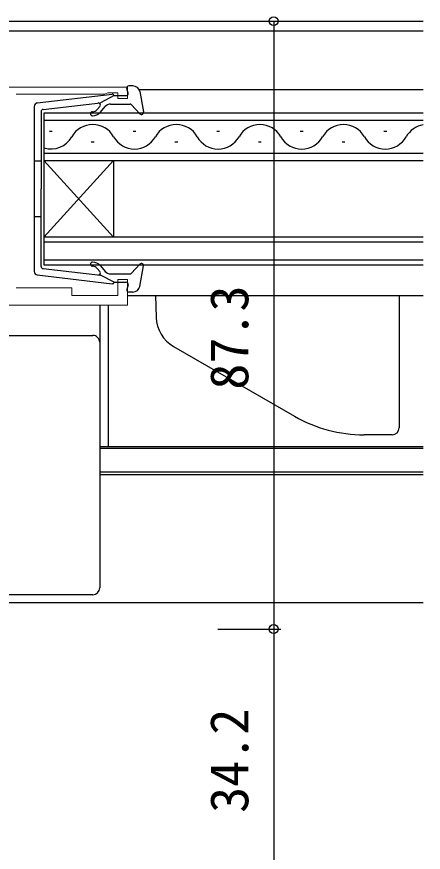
# Model space of a CAD drawing. Units: millimetres, scale not verified. Extents: x -437 to 438, y -331 to 329.
# Drawn here: x 37.5 to 95.9, y -222.1 to -102.1 of the extents above; entities that cross this region are included whole.
import ezdxf
from ezdxf.enums import TextEntityAlignment as Align

# ---------------------------------------------------------------- set-up
doc = ezdxf.new("R2010")
doc.units = ezdxf.units.MM
doc.header["$LTSCALE"] = 2
doc.layers.add('0-2_YKK_11', color=7, linetype='Continuous', lineweight=18)
for name, color, linetype in [('0-4_YKK_12', 2, 'Continuous'), ('0-5_YKK_13', 4, 'Continuous'), ('0-7_YKK_D', 6, 'Continuous')]:
    doc.layers.add(name, color=color, linetype=linetype)
doc.styles.add('ＭＳ ゴシック', font='')
doc.styles.get('ＭＳ ゴシック').set_extended_font_data('MS Gothic')

msp = doc.modelspace()

# ---------------------------------------------------------------- linework, layer by layer
at = {"layer": '0-2_YKK_11'}
for points in [[(-11.6, -112.2), (53.4, -112.2), (53.4, -113.8), (52, -113.8), (52, -113), (50.547, -113), (50.324, -113.1), (50.1, -113.2), (37.4, -113.2)], [(37.4, -141), (45.4, -141), (45.4, -142.1), (52, -142.1), (52, -139.8), (53.4, -139.8), (53.4, -143.5), (24.4, -143.5)]]:
    msp.add_lwpolyline(points, dxfattribs=at)
at = {"layer": '0-4_YKK_12'}
for p, q in [((-6.2, -102.7), (95.856, -102.7)), ((-16.1, -104.1), (95.856, -104.1)), ((55.033, -112.5), (95.856, -112.5)), ((95.856, -115.9), (41.402, -115.9)), ((41.402, -116.9), (95.856, -116.9)), ((42.601, -118.54), (42.201, -118.54)), ((54.601, -118.54), (54.201, -118.54)), ((66.601, -118.54), (66.201, -118.54)), ((78.601, -118.54), (78.201, -118.54)), ((90.601, -118.54), (90.201, -118.54)), ((48.601, -120.06), (48.201, -120.06)), ((60.601, -120.06), (60.201, -120.06)), ((72.601, -120.06), (72.201, -120.06)), ((84.601, -120.06), (84.201, -120.06)), ((95.856, -121.7), (41.402, -121.7)), ((41.402, -122.7), (41.402, -133.7)), ((41.402, -122.7), (51.402, -133.7)), ((41.402, -133.7), (51.402, -122.7)), ((51.402, -122.7), (51.402, -133.7)), ((95.856, -133.7), (41.402, -133.7)), ((41.402, -134.4), (95.856, -134.4)), ((95.856, -137), (41.402, -137)), ((53.4, -142.1), (95.856, -142.1)), ((50.65, -163.788), (50.65, -143.5)), ((49.4, -163.788), (95.856, -163.788)), ((49.4, -164), (95.856, -164)), ((49.4, -167.4), (95.856, -167.4)), ((49.4, -167.8), (95.856, -167.8)), ((29.159, -186.2), (95.856, -186.2))]:
    msp.add_line(p, q, dxfattribs=at)
for points in [[(41.402, -115.9), (41.402, -122.7), (95.856, -122.7)], [(41.402, -133.7), (41.402, -137.7), (95.856, -137.7)]]:
    msp.add_lwpolyline(points, dxfattribs=at)
for centre, start, end in [((48.401, -120.977), 29.20254, 150.79746), ((60.401, -120.977), 29.20254, 150.79746), ((72.401, -120.977), 29.20254, 150.79746), ((84.401, -120.977), 29.20254, 150.79746), ((96.401, -120.977), 99.12827, 150.79746), ((42.401, -117.623), 253.09706, 330.79746), ((54.401, -117.623), 209.20254, 330.79746), ((66.401, -117.623), 209.20254, 330.79746), ((78.401, -117.623), 209.20254, 330.79746), ((90.401, -117.623), 209.20254, 330.79746)]:
    msp.add_arc(centre, 3.437, start, end, dxfattribs=at)
at = {"layer": '0-5_YKK_13'}
for p, q in [((53.488, -113.02), (53.31, -112.381)), ((54.167, -112), (53.599, -112)), ((40.441, -114.449), (51.181, -113.202)), ((51.499, -113.4), (49.499, -114.413)), ((51.499, -113.4), (53.199, -113.4)), ((55.15, -112.818), (55.694, -115.745)), ((39.999, -114.945), (39.999, -138.655)), ((41.264, -115.369), (49.499, -114.413)), ((49.062, -115.379), (49.427, -114.943)), ((49.229, -114.452), (49.222, -114.445)), ((49.522, -115.764), (50.199, -114.957)), ((50.965, -114.6), (53.766, -114.6)), ((53.988, -114.698), (55.177, -116.002)), ((40.999, -115.667), (40.999, -126.8)), ((40.999, -122.8), (39.999, -122.8)), ((40.999, -137.933), (40.999, -126.8)), ((40.999, -130.8), (39.999, -130.8)), ((49.522, -137.836), (50.199, -138.643)), ((53.988, -138.902), (55.177, -137.598)), ((55.15, -140.782), (55.694, -137.855)), ((40.441, -139.151), (51.181, -140.398)), ((41.264, -138.231), (49.499, -139.187)), ((49.062, -138.222), (49.427, -138.657)), ((51.499, -140.2), (49.499, -139.187)), ((50.965, -139), (53.766, -139)), ((51.499, -140.2), (53.199, -140.2)), ((53.488, -140.581), (53.31, -141.22)), ((54.167, -141.6), (53.599, -141.6)), ((57.4, -142.1), (92.4, -142.1)), ((57.4, -142.112), (57.51, -145.248)), ((92.4, -142.1), (92.4, -161.1)), ((49.4, -143.5), (49.4, -148.308)), ((29.342, -147.824), (48.4, -147.824)), ((49.4, -148.308), (49.4, -148.822)), ((49.4, -148.822), (49.4, -149.82)), ((60.007, -149.403), (77.357, -159.421)), ((91.4, -162.1), (87.357, -162.1)), ((49.4, -183.667), (49.4, -184.083)), ((48.4, -185.085), (29.164, -185.085))]:
    msp.add_line(p, q, dxfattribs=at)
msp.add_lwpolyline([(49.4, -149.82), (49.4, -173.807), (49.4, -177.071), (49.4, -183.667)], dxfattribs=at)
for centre, radius, start, end in [((53.599, -112.3), 0.3, 90, 195.56536), ((54.167, -113), 1, 10.51214, 90), ((51.216, -113.5), 0.3, 19.47122, 96.62089), ((53.199, -113.1), 0.3, 270, 15.56536), ((40.499, -114.945), 0.5, 96.62089, 180), ((49.198, -114.75), 0.3, 319.99999, 96.62089), ((50.965, -115.6), 1, 90, 139.99999), ((53.766, -114.9), 0.3, 42.35531, 90), ((41.299, -115.667), 0.3, 96.62089, 180), ((48.373, -116), 0.3, 90, 270), ((48.373, -114.8), 0.9, 270, 319.99999), ((48.373, -114.8), 1.5, 270, 319.99999), ((55.399, -115.8), 0.3, 222.35531, 10.51214), ((41.299, -137.933), 0.3, 180, 263.37911), ((48.373, -137.6), 0.3, 90, 270), ((48.373, -138.8), 1.5, 40.00001, 90), ((48.373, -138.8), 0.9, 40.00001, 90), ((55.399, -137.8), 0.3, 349.48786, 137.64469), ((40.499, -138.655), 0.5, 180, 263.37911), ((49.198, -138.85), 0.3, 263.37911, 40.00001), ((50.965, -138), 1, 220.00001, 270), ((53.766, -138.7), 0.3, 270, 317.64469), ((51.216, -140.1), 0.3, 263.37911, 340.52878), ((53.199, -140.5), 0.3, 344.43464, 90), ((53.599, -141.3), 0.3, 164.43464, 270), ((54.167, -140.6), 1, 270, 349.48786), ((62.507, -145.073), 5, 182, 240), ((48.401, -148.823), 0.999, 0.05348, 90.05355), ((87.357, -142.1), 20, 240, 270), ((91.4, -161.1), 1, 270, 360)]:
    msp.add_arc(centre, radius, start, end, dxfattribs=at)
msp.add_ellipse((48.4, -184.083), major_axis=(0, -1.002), ratio=0.998135, start_param=6.2831853, end_param=7.8539816, dxfattribs=at)
at = {"layer": '0-7_YKK_D'}
for p, q in [((66.386, -102.7), (75.386, -102.7)), ((74.386, -102.7), (74.386, -190)), ((66.386, -190), (75.386, -190)), ((66.386, -190), (75.386, -190)), ((74.386, -190), (74.386, -224.2))]:
    msp.add_line(p, q, dxfattribs=at)
for centre in [(74.386, -102.7), (74.386, -190), (74.386, -190)]:
    msp.add_circle(centre, 0.637, dxfattribs=at)

# ---------------------------------------------------------------- texts
at = {"layer": '0-7_YKK_D', "style": 'ＭＳ ゴシック'}
for s, p in [('87.3', (72.386, -155.618)), ('34.2', (72.386, -216.39))]:
    msp.add_text(s, height=5.499, rotation=90, dxfattribs=at).set_placement(p, align=Align.BOTTOM_LEFT)

doc.saveas('drawing.dxf')
